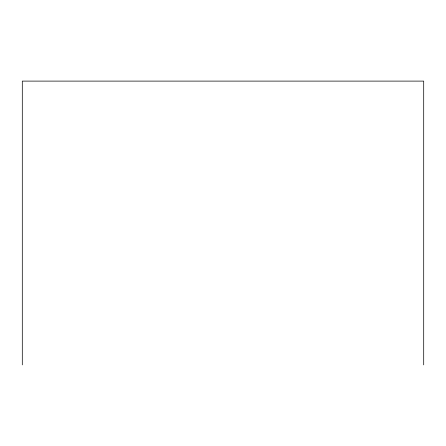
<?xml version="1.0" encoding="UTF-8"?>
<svg xmlns="http://www.w3.org/2000/svg" width="446" height="446" viewBox="0 0 446 446"><rect width="100%" height="100%" fill="white"/><g stroke="black" fill="none" stroke-linecap="round" stroke-linejoin="round"><path stroke-width="0.67" d="M423.7 364.895L423.7 81.105L22.3 81.105L22.3 364.895"/></g></svg>
